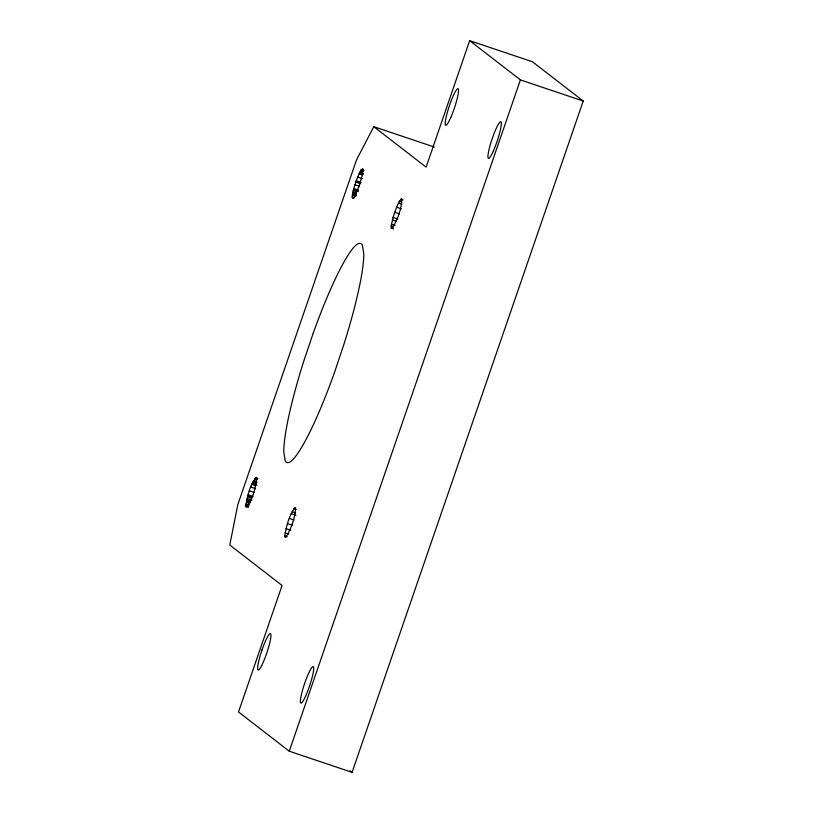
<?xml version="1.0" encoding="UTF-8"?>
<svg xmlns="http://www.w3.org/2000/svg" width="813" height="813" viewBox="0 0 813 813"><rect width="100%" height="100%" fill="white"/><g stroke="black" fill="none" stroke-linecap="round" stroke-linejoin="round"><path stroke-width="1.22" d="M245.892 506.245C247.254 496.316 249.723 484.741 256.471 477.363L256.715 477.851C255.475 487.81 253.016 499.802 246.176 507.251L245.892 506.245L248.26 507.038M352.161 197.081L353.431 189.754L356.206 180.791L360.372 171.167L362.781 168.606L362.385 175.059L359.072 186.299L354.122 197.213L352.903 198.514L352.161 197.081L354.529 197.884M284.784 535.98C286.328 526.082 289.001 515.615 295.007 507.464L295.658 507.973C294.916 518.125 291.349 528.277 286.074 536.976L285.119 537.373L284.784 535.98L287.162 536.773M391.185 225.882L393.055 217.417L396.571 207.193L399.315 201.289L401.724 198.728C401.805 208.982 397.455 219.368 392.394 228.209L391.185 228.128L391.185 225.882L393.553 226.685M313.34 332.812L303.696 361.399A115.568 16.463 -71.4 0 0 283.757 451.855L285.17 460.747A115.568 16.463 -71.4 0 0 334.265 373.147L343.858 344.468A115.568 16.463 -71.4 0 0 363.797 254.012L362.395 245.13A115.568 16.463 -71.4 0 0 313.361 332.741M469.67 40.65L426.114 167.143L373.807 126.686L356.551 159.795L237.782 504.731L229.774 545.005L282.07 585.472L238.514 711.964L289.255 751.212L352.08 772.35L583.226 101.036L532.495 61.788L469.67 40.65L520.401 79.898L583.226 101.036M289.255 751.212L520.401 79.898M373.807 126.686L434.264 147.021M361.5 169.389L363.878 170.181M361.277 169.744L363.645 170.547M361.155 169.876L363.523 170.679M360.87 170.374L363.248 171.167M360.372 171.167L362.74 171.96M359.773 172.326L363.33 173.525M359.498 172.823L363.055 174.023M359.316 173.25L362.872 174.449M359.041 173.779L362.598 174.978M357.629 177.061L362.364 178.657M356.206 180.791L360.952 182.386M355.942 181.573L360.687 183.169M355.748 182.082L360.494 183.677M400.768 199.134L403.146 199.937M354.885 184.703L359.631 186.299M399.315 201.289L401.683 202.091M398.441 202.955L401.998 204.144M353.757 188.535L358.503 190.13M353.584 189.236L358.32 190.831M353.431 189.754L358.177 191.35M353.279 190.476L356.836 191.665M352.883 192.031L356.44 193.23M396.571 207.193L401.317 208.789M352.649 193.331L356.206 194.531M352.486 194.053L356.043 195.252M352.456 194.358L356.013 195.557M352.344 194.947L355.901 196.146M394.701 212.213L399.437 213.809M393.055 217.417L397.791 219.012M392.374 219.876L395.931 221.075M391.429 224.185L394.986 225.374M391.185 228.128L393.563 228.931M255.516 477.77L257.884 478.562M254.835 478.644L257.203 479.436M254.52 479.203L256.888 480.005M253.595 480.788L255.963 481.591M253.382 481.225L256.938 482.424M253.189 481.591L256.745 482.78M252.813 482.434L256.369 483.633M252.243 483.633L256.979 485.229M251.939 484.406L255.495 485.595M250.821 487.058L255.567 488.654M249.439 490.849L254.184 492.444M293.778 508.765L296.156 509.568M248.178 494.731L252.924 496.326M247.965 495.483L252.711 497.078M247.792 496.042L252.538 497.637M292.131 511.712L295.688 512.912M247.569 496.895L251.126 498.095M247.132 498.46L251.878 500.056M291.206 513.704L295.952 515.3M246.817 499.843L250.374 501.032M246.573 500.798L250.13 501.987M246.491 501.245L250.048 502.444M246.38 501.753L249.937 502.952M246.044 503.806L249.601 504.995M289.306 518.409L294.042 520.005M245.922 504.517L248.3 505.31M245.841 505.849L248.219 506.641M245.902 506.072L248.27 506.875M287.517 523.592L292.263 525.188M286.064 528.643L290.8 530.239M285.119 532.942L288.676 534.141M350.088 770.815L352.08 772.35M261.989 650.024L260.577 654.363A19.288 2.744 -71.4 0 0 257.955 669.963L258.727 669.922A19.288 2.744 -71.4 0 0 267.497 650.827A19.288 2.744 -71.4 0 0 270.394 633.51A19.288 2.744 -71.4 0 0 262.132 649.587L261.989 650.024M309.631 685.776L307.954 690.481A19.288 2.744 -71.4 0 1 300.881 703.154L300.424 702.3A19.288 2.744 -71.4 0 1 305.556 680.816A19.288 2.744 -71.4 0 1 313.401 666.751A19.288 2.744 -71.4 0 1 309.631 685.776M493.491 150.71A19.288 2.744 -71.4 0 0 500.91 121.848A19.288 2.744 -71.4 0 0 489.507 147.631A19.288 2.744 -71.4 0 0 493.491 150.71M450.727 117.631A19.288 2.744 -71.4 0 0 458.146 88.769A19.288 2.744 -71.4 0 0 446.754 114.552A19.288 2.744 -71.4 0 0 450.727 117.631"/></g></svg>
